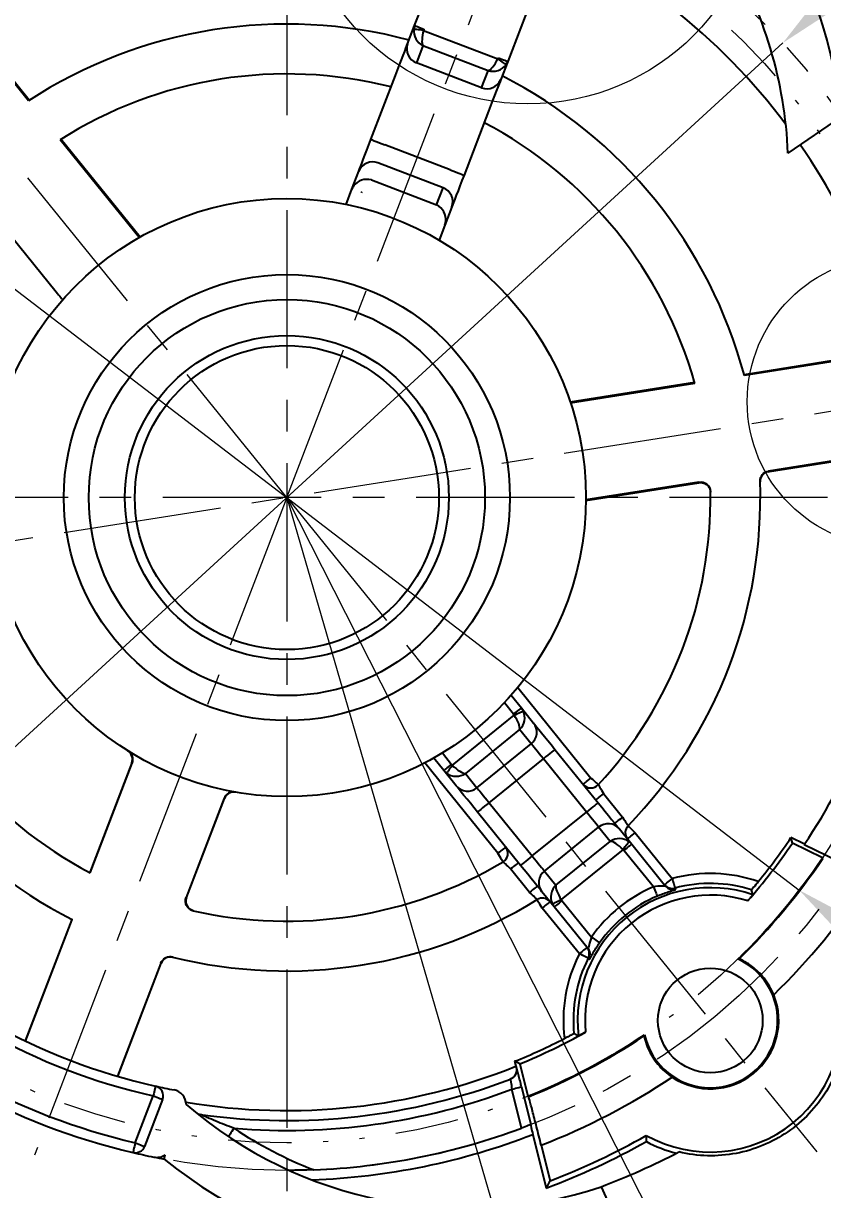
# Model space of a CAD drawing. Header units: millimetres. Extents: x 2517 to 6633, y 792 to 3241.
# Drawn here: x 3353.6 to 3369.64, y 991.24 to 1014.65 of the extents above; entities that cross this region are included whole.
import ezdxf

# ---------------------------------------------------------------- set-up
doc = ezdxf.new("R2010")
doc.units = ezdxf.units.MM
doc.linetypes.add('CENTER', pattern=[50.8, 31.75, -6.35, 6.35, -6.35])
doc.linetypes.add('DIVIDE', pattern=[31.75, 12.7, -6.35, 0, -6.35, 0, -6.35])
for name, color, linetype, lineweight in [('中心线', 1, 'CENTER', 9), ('双点划线', 5, 'DIVIDE', 9), ('实线', 7, 'Continuous', 25), ('尺寸标注', 2, 'Continuous', 9)]:
    doc.layers.add(name, color=color, linetype=linetype, lineweight=lineweight)
doc.styles.add('st', font='txt.shx')
doc.dimstyles.new('2st', dxfattribs={"dimscale": 0.5, "dimtxt": 2.5, "dimasz": 2.5, "dimexe": 1.25, "dimexo": 0, "dimtad": 1, "dimtoh": 1, "dimdec": 1, "dimlfac": 0.5, "dimdsep": 46, "dimtxsty": 'st', "dimcen": 0, "dimclrd": 256, "dimclre": 256, "dimclrt": 3, "dimadec": 0, "dimazin": 2, "dimtfac": 1, "dimtdec": 1, "dimtofl": 0, "dimtmove": 0, "dimatfit": 1, "dimfxl": 1, "dimlwd": -1, "dimlwe": -1, "dimarcsym": 0})
doc.dimstyles.new('st', dxfattribs={"dimscale": 0.5, "dimtxt": 2.5, "dimasz": 2.5, "dimexe": 1.25, "dimexo": 0, "dimtad": 1, "dimtoh": 1, "dimdsep": 46, "dimtxsty": 'st', "dimcen": 0, "dimclrd": 256, "dimclre": 256, "dimclrt": 3, "dimadec": 3, "dimazin": 2, "dimtfac": 1, "dimtmove": 0, "dimatfit": 1, "dimfxl": 1, "dimlwd": -1, "dimlwe": -1, "dimarcsym": 0})

# ---------------------------------------------------------------- blocks, each defined once
blk = doc.blocks.new('*D301')
at = {"layer": 'Defpoints', "color": 0, "ltscale": 0.1, "transparency": 16777216}
for p in [(3358.889, 1031.219), (3365.061, 1029.884), (3367.979, 1028.812), (3358.889, 1005.13), (3358.889, 977.906)]:
    blk.add_point(p, dxfattribs=at)
at = {"layer": '尺寸标注', "ltscale": 0.1, "transparency": 16777216}
blk.add_line((3367.979, 1028.812), (3368.255, 1029.531), dxfattribs=at)
blk.add_arc((3358.889, 1005.13), 25.512, 71.8076, 87.1924, dxfattribs=at)
for points in [[(3360.133, 1030.403), (3360.143, 1030.82), (3358.889, 1030.642)], [(3366.924, 1029.563), (3366.784, 1029.17), (3368.031, 1028.947)]]:
    blk.add_solid(points, dxfattribs=at)
at = {"layer": '尺寸标注', "color": 3, "ltscale": 0.1, "transparency": 16777216, "insert": (3363.423, 1031.188), "char_height": 1.25, "attachment_point": 5, "rotation": 350.1286, "style": 'st'}
blk.add_mtext('21°', dxfattribs=at)
blk = doc.blocks.new('*D308')
at = {"layer": 'Defpoints', "color": 0, "ltscale": 0.1, "transparency": 16777216}
for p in [(3349.709, 1031.79), (3367.979, 1028.812), (3350.519, 1015.466), (3358.889, 1005.13), (3358.889, 1005.13)]:
    blk.add_point(p, dxfattribs=at)
at = {"layer": '中心线', "ltscale": 0.1, "transparency": 16777216}
for p, q in [((3367.979, 1028.812), (3369.217, 1032.037)), ((3350.519, 1015.466), (3340.751, 1027.528))]:
    blk.add_line(p, q, dxfattribs=at)
blk.add_arc((3358.889, 1005.13), 28.196, 71.5403, 126.4597, dxfattribs=at)
for points in [[(3367.887, 1032.071), (3367.746, 1031.679), (3368.993, 1031.453)], [(3342.26, 1027.643), (3342.005, 1027.972), (3341.144, 1027.043)]]:
    blk.add_solid(points, dxfattribs=at)
at = {"layer": '中心线', "color": 3, "ltscale": 0.1, "transparency": 16777216, "insert": (3355.489, 1034.065), "char_height": 1.25, "attachment_point": 5, "rotation": 6.7014, "style": 'st'}
blk.add_mtext('60°', dxfattribs=at)
blk = doc.blocks.new('*D309')
at = {"layer": 'Defpoints', "color": 0, "ltscale": 0.1, "transparency": 16777216}
for p in [(3368.84, 1014.252), (3348.937, 996.008)]:
    blk.add_point(p, dxfattribs=at)
at = {"layer": '尺寸标注', "ltscale": 0.1, "transparency": 16777216}
for p, q in [((3369.762, 1015.097), (3378.157, 1022.793)), ((3378.157, 1022.793), (3381.803, 1022.793)), ((3348.937, 996.008), (3368.84, 1014.252)), ((3348.016, 995.163), (3347.094, 994.318))]:
    blk.add_line(p, q, dxfattribs=at)
for points in [[(3369.621, 1015.25), (3369.903, 1014.943), (3368.84, 1014.252)], [(3347.875, 995.317), (3348.156, 995.01), (3348.937, 996.008)]]:
    blk.add_solid(points, dxfattribs=at)
at = {"layer": '尺寸标注', "color": 3, "ltscale": 0.1, "transparency": 16777216, "insert": (3380.136, 1023.73), "char_height": 1.25, "attachment_point": 5, "style": 'st'}
blk.add_mtext('∅27', dxfattribs=at)
blk = doc.blocks.new('*D315')
at = {"layer": 'Defpoints', "color": 0, "ltscale": 0.1, "transparency": 16777216}
for p in [(3358.889, 1005.13), (3369.565, 984.083)]:
    blk.add_point(p, dxfattribs=at)
at = {"layer": '尺寸标注', "ltscale": 0.1, "transparency": 16777216}
for p, q in [((3358.889, 1005.13), (3369.565, 984.083)), ((3370.13, 982.968), (3371.757, 979.761)), ((3371.757, 979.761), (3377.069, 979.761))]:
    blk.add_line(p, q, dxfattribs=at)
blk.add_solid([(3370.316, 983.062), (3369.944, 982.874), (3369.565, 984.083)], dxfattribs=at)
at = {"layer": '尺寸标注', "color": 3, "ltscale": 0.1, "transparency": 16777216, "insert": (3374.569, 980.699), "char_height": 1.25, "attachment_point": 5, "style": 'st'}
blk.add_mtext('R23.6', dxfattribs=at)
blk = doc.blocks.new('*D316')
at = {"layer": 'Defpoints', "color": 0, "ltscale": 0.1, "transparency": 16777216}
for p in [(3358.889, 1005.13), (3365.231, 983.334)]:
    blk.add_point(p, dxfattribs=at)
at = {"layer": '尺寸标注', "ltscale": 0.1, "transparency": 16777216}
for p, q in [((3358.889, 1005.13), (3365.231, 983.334)), ((3365.58, 982.134), (3367.349, 976.054)), ((3367.349, 976.054), (3372.661, 976.054))]:
    blk.add_line(p, q, dxfattribs=at)
blk.add_solid([(3365.78, 982.192), (3365.38, 982.075), (3365.231, 983.334)], dxfattribs=at)
at = {"layer": '尺寸标注', "color": 3, "ltscale": 0.1, "transparency": 16777216, "insert": (3370.161, 976.991), "char_height": 1.25, "attachment_point": 5, "style": 'st'}
blk.add_mtext('R22.7', dxfattribs=at)
blk = doc.blocks.new('*D414')
at = {"layer": 'Defpoints', "color": 0, "ltscale": 0.1, "transparency": 16777216}
for p in [(3348.61, 1013.007), (3369.168, 997.253)]:
    blk.add_point(p, dxfattribs=at)
at = {"layer": '尺寸标注', "ltscale": 0.1, "transparency": 16777216}
for p, q in [((3347.618, 1013.767), (3346.626, 1014.528)), ((3348.61, 1013.007), (3369.168, 997.253)), ((3370.16, 996.493), (3379.494, 989.34)), ((3379.494, 989.34), (3386.81, 989.34))]:
    blk.add_line(p, q, dxfattribs=at)
for points in [[(3347.744, 1013.933), (3347.491, 1013.602), (3348.61, 1013.007)], [(3370.286, 996.658), (3370.033, 996.327), (3369.168, 997.253)]]:
    blk.add_solid(points, dxfattribs=at)
at = {"layer": '尺寸标注', "color": 3, "ltscale": 0.1, "transparency": 16777216, "insert": (3383.308, 990.688), "char_height": 1.25, "attachment_point": 5, "style": 'st'}
blk.add_mtext('%%c26{}{\\H0.71x;\\C3;\\S+0.03^  0;}', dxfattribs=at)

msp = doc.modelspace()

# ---------------------------------------------------------------- linework, layer by layer
at = {"layer": '中心线', "ltscale": 0.1}
for p, q in [((3358.8888, 1031.219), (3358.8888, 977.906)), ((3358.8888, 1005.13), (3367.9794, 1028.812)), ((3358.8888, 1005.13), (3350.5188, 1015.4661)), ((3372.608, 1007.3029), (3341.4506, 1002.3681)), ((3384.9778, 1005.13), (3326.5746, 1005.13)), ((3358.8888, 1005.13), (3353.8235, 991.9345)), ((3358.8888, 1005.13), (3369.5202, 992.0013))]:
    msp.add_line(p, q, dxfattribs=at)
msp.add_circle((3358.8888, 1005.13), 13.5, dxfattribs=at)
at = {"layer": '双点划线', "ltscale": 0.1}
msp.add_circle((3358.8888, 1005.13), 12.95, dxfattribs=at)
at = {"layer": '实线'}
for p, q in [((3361.4526, 1014.5994), (3361.8879, 1015.7334)), ((3353.7059, 1013.0916), (3352.0627, 1015.1208)), ((3353.7206, 1013.1012), (3352.0772, 1015.1306)), ((3363.755, 1015.0167), (3363.3197, 1013.8827)), ((3361.3119, 1014.233), (3361.4526, 1014.5994)), ((3361.6331, 1014.5033), (3363.1213, 1013.9321)), ((3361.6194, 1014.1969), (3361.4877, 1013.8538)), ((3362.9264, 1013.6951), (3361.6194, 1014.1969)), ((3362.7947, 1013.3521), (3361.4877, 1013.8538)), ((3363.3197, 1013.8827), (3363.1791, 1013.5163)), ((3360.5757, 1012.315), (3361.0686, 1013.599)), ((3362.7947, 1013.3521), (3362.9264, 1013.6951)), ((3362.9357, 1012.8823), (3362.4428, 1011.5983)), ((3370.0145, 1012.7765), (3368.9431, 1012.0402)), ((3355.9274, 1010.3483), (3354.339, 1012.3098)), ((3355.9428, 1010.357), (3354.3538, 1012.3192)), ((3362.1628, 1011.7058), (3360.8557, 1012.2075)), ((3362.0237, 1011.3435), (3360.7167, 1011.8452)), ((3360.1917, 1011.3146), (3360.3323, 1011.681)), ((3360.585, 1011.5022), (3361.892, 1011.0005)), ((3360.0753, 1011.0115), (3360.1917, 1011.3146)), ((3361.892, 1011.0005), (3362.0237, 1011.3435)), ((3352.9263, 1010.904), (3354.2609, 1009.2559)), ((3362.1995, 1010.9643), (3362.0588, 1010.5979)), ((3362.0588, 1010.5979), (3361.9425, 1010.2948)), ((3370.6425, 1008.0041), (3368.0632, 1007.5956)), ((3370.6466, 1007.9871), (3368.0678, 1007.5786)), ((3367.0694, 1007.4382), (3364.5756, 1007.0432)), ((3367.0741, 1007.4212), (3364.5812, 1007.0264)), ((3370.9543, 1006.0427), (3368.5517, 1005.6622)), ((3368.5747, 1005.6517), (3370.9553, 1006.0287)), ((3364.8884, 1005.0678), (3367.1569, 1005.4271)), ((3367.1567, 1005.4413), (3364.8886, 1005.082)), ((3363.521, 1001.3165), (3364.9898, 999.5027)), ((3363.4379, 1000.7835), (3363.2527, 1001.0122)), ((3363.389, 1001.1617), (3363.5933, 1000.9093)), ((3362.2125, 999.759), (3363.4513, 1000.7622)), ((3363.5933, 1000.9093), (3363.8403, 1000.6044)), ((3363.5591, 1000.4749), (3362.4711, 999.5939)), ((3363.7903, 1000.1894), (3363.5591, 1000.4749)), ((3362.0092, 1000.0053), (3362.1945, 999.7766)), ((3362.7023, 999.3083), (3363.7903, 1000.1894)), ((3364.2677, 1000.0766), (3365.1332, 999.0077)), ((3355.7783, 999.8078), (3354.9333, 997.6065)), ((3354.9427, 997.6015), (3355.7874, 999.802)), ((3363.1247, 997.9923), (3361.6558, 999.8062)), ((3362.0391, 999.6507), (3361.8347, 999.903)), ((3362.9465, 999.0068), (3364.0345, 999.8878)), ((3364.9001, 998.8189), (3364.0345, 999.8878)), ((3362.286, 999.3457), (3362.0391, 999.6507)), ((3362.4711, 999.5939), (3362.7023, 999.3083)), ((3357.6284, 999.0954), (3356.8653, 997.1075)), ((3356.8758, 997.1051), (3357.639, 999.0935)), ((3365.2441, 999.1887), (3365.6251, 998.7182)), ((3362.9465, 999.0068), (3363.8121, 997.9379)), ((3363.579, 997.7491), (3362.7134, 998.818)), ((3363.8121, 997.9379), (3364.9001, 998.8189)), ((3364.0563, 997.6363), (3365.1443, 998.5174)), ((3365.3756, 998.2318), (3365.1443, 998.5174)), ((3365.5606, 998.48), (3365.8076, 998.175)), ((3365.8788, 998.4048), (3366.6224, 997.4866)), ((3364.2875, 997.3508), (3365.3756, 998.2318)), ((3365.8076, 998.175), (3366.4886, 997.334)), ((3369.0327, 998.1963), (3369.003, 998.3079)), ((3369.2752, 998.1751), (3369.003, 998.3079)), ((3369.6344, 997.9028), (3369.0327, 998.1963)), ((3369.2703, 998.1678), (3370.177, 997.7256)), ((3365.6341, 998.0667), (3364.3953, 997.0635)), ((3366.2433, 997.3191), (3365.6522, 998.0491)), ((3369.639, 997.8859), (3369.6344, 997.9028)), ((3363.7599, 997.2078), (3363.3789, 997.6783)), ((3364.0563, 997.6363), (3364.2875, 997.3508)), ((3364.2533, 996.9163), (3364.0063, 997.2213)), ((3364.4087, 997.0422), (3364.9999, 996.3122)), ((3364.7572, 995.9762), (3364.0137, 996.8944)), ((3364.9343, 996.0753), (3364.2533, 996.9163)), ((3354.5727, 996.667), (3353.6369, 994.2292)), ((3353.6464, 994.2246), (3354.5822, 996.6623)), ((3356.3592, 995.7889), (3355.4874, 993.5179)), ((3355.4976, 993.5149), (3356.3695, 995.7863)), ((3367.9633, 995.8728), (3367.9404, 995.8688)), ((3366.057, 994.3291), (3366.0656, 994.3506)), ((3363.459, 993.8184), (3363.4834, 993.7204)), ((3363.5619, 993.7661), (3363.459, 993.8184)), ((3363.4897, 993.695), (3363.4963, 993.6975)), ((3363.5619, 993.7661), (3363.7239, 993.1165)), ((3363.5978, 992.478), (3363.403, 993.2594)), ((3363.597, 993.3078), (3363.7861, 992.5496)), ((3355.8468, 992.1826), (3356.2087, 993.1255)), ((3356.3954, 993.0539), (3356.0335, 992.1109)), ((3363.7394, 993.1086), (3363.7239, 993.1165)), ((3363.825, 992.3502), (3364.093, 991.2752)), ((3363.9917, 992.1327), (3364.1691, 991.4209)), ((3356.4286, 991.8561), (3356.4443, 991.9408)), ((3365.1921, 991.2986), (3365.7312, 990.1157))]:
    msp.add_line(p, q, dxfattribs=at)
at = {"layer": '实线', "flags": 128}
for points in [[(3361.6331, 1014.5033), (3361.5959, 1014.5081), (3361.5599, 1014.5128), (3361.5266, 1014.5171), (3361.4971, 1014.5209), (3361.4724, 1014.5241), (3361.4534, 1014.5266), (3361.4408, 1014.5282), (3361.4351, 1014.5289)], [(3361.4526, 1014.5994), (3361.4562, 1014.598), (3361.4668, 1014.594), (3361.484, 1014.5873), (3361.5073, 1014.5784), (3361.5356, 1014.5676), (3361.5678, 1014.5552), (3361.6029, 1014.5417), (3361.6393, 1014.5277)], [(3361.0686, 1013.599), (3361.1099, 1013.7068), (3361.1502, 1013.8117), (3361.1882, 1013.9107), (3361.2229, 1014.0012), (3361.2535, 1014.0807), (3361.2789, 1014.1469), (3361.2986, 1014.1982), (3361.3119, 1014.233)], [(3363.2855, 1013.8186), (3363.2808, 1013.8219), (3363.2704, 1013.8291), (3363.2546, 1013.84), (3363.2342, 1013.8541), (3363.2097, 1013.871), (3363.182, 1013.8901), (3363.1522, 1013.9107), (3363.1213, 1013.9321)], [(3363.133, 1013.9544), (3363.1694, 1013.9404), (3363.2045, 1013.9269), (3363.2368, 1013.9145), (3363.265, 1013.9037), (3363.2883, 1013.8948), (3363.3055, 1013.8881), (3363.3161, 1013.8841), (3363.3197, 1013.8827)], [(3363.1791, 1013.5163), (3363.1657, 1013.4815), (3363.146, 1013.4302), (3363.1206, 1013.3639), (3363.0901, 1013.2845), (3363.0554, 1013.194), (3363.0174, 1013.095), (3362.9771, 1012.9901), (3362.9357, 1012.8823)], [(3360.3323, 1011.681), (3360.3457, 1011.7159), (3360.3654, 1011.7671), (3360.3908, 1011.8334), (3360.4213, 1011.9128), (3360.456, 1012.0033), (3360.494, 1012.1024), (3360.5343, 1012.2072), (3360.5757, 1012.315)], [(3360.5757, 1012.315), (3360.5811, 1012.3129), (3360.597, 1012.3068), (3360.6229, 1012.2969), (3360.6577, 1012.2835), (3360.7001, 1012.2672), (3360.7486, 1012.2486), (3360.8011, 1012.2285), (3360.8557, 1012.2075)], [(3362.1628, 1011.7058), (3362.2174, 1011.6848), (3362.2699, 1011.6646), (3362.3184, 1011.6461), (3362.3608, 1011.6298), (3362.3956, 1011.6164), (3362.4215, 1011.6065), (3362.4375, 1011.6003), (3362.4428, 1011.5983)], [(3362.4428, 1011.5983), (3362.4015, 1011.4905), (3362.3612, 1011.3856), (3362.3232, 1011.2866), (3362.2885, 1011.1961), (3362.258, 1011.1166), (3362.2325, 1011.0504), (3362.2128, 1010.9991), (3362.1995, 1010.9643)], [(3363.4379, 1000.7835), (3363.4682, 1000.808), (3363.4974, 1000.8317), (3363.5243, 1000.8534), (3363.5478, 1000.8725), (3363.5672, 1000.8881), (3363.5815, 1000.8998), (3363.5904, 1000.9069), (3363.5933, 1000.9093)], [(3363.4513, 1000.7622), (3363.4853, 1000.7783), (3363.518, 1000.7938), (3363.5484, 1000.8082), (3363.5753, 1000.821), (3363.5978, 1000.8316), (3363.6151, 1000.8398), (3363.6265, 1000.8452), (3363.6317, 1000.8477)], [(3363.8403, 1000.6044), (3363.8638, 1000.5754), (3363.8983, 1000.5327), (3363.943, 1000.4775), (3363.9966, 1000.4114), (3364.0576, 1000.3361), (3364.1243, 1000.2536), (3364.195, 1000.1663), (3364.2677, 1000.0766)], [(3364.0345, 999.8878), (3363.993, 999.9391), (3363.9526, 999.989), (3363.9145, 1000.0361), (3363.8796, 1000.0791), (3363.849, 1000.1169), (3363.8235, 1000.1484), (3363.8038, 1000.1728), (3363.7903, 1000.1894)], [(3364.2677, 1000.0766), (3364.2632, 1000.073), (3364.2499, 1000.0622), (3364.2284, 1000.0448), (3364.1994, 1000.0213), (3364.1641, 999.9927), (3364.1238, 999.9601), (3364.08, 999.9246), (3364.0345, 999.8878)], [(3362.0391, 999.6507), (3362.042, 999.6531), (3362.0509, 999.6603), (3362.0652, 999.6719), (3362.0846, 999.6876), (3362.1081, 999.7066), (3362.135, 999.7284), (3362.1642, 999.752), (3362.1945, 999.7766)], [(3362.2125, 999.759), (3362.1897, 999.7292), (3362.1677, 999.7004), (3362.1473, 999.6737), (3362.1293, 999.65), (3362.1142, 999.6302), (3362.1026, 999.615), (3362.0949, 999.6049), (3362.0914, 999.6003)], [(3362.7134, 998.818), (3362.6407, 998.9077), (3362.57, 998.995), (3362.5033, 999.0774), (3362.4423, 999.1527), (3362.3887, 999.2189), (3362.3441, 999.2741), (3362.3095, 999.3167), (3362.286, 999.3457)], [(3362.7023, 999.3083), (3362.7157, 999.2918), (3362.7355, 999.2674), (3362.761, 999.2359), (3362.7916, 999.1981), (3362.8265, 999.155), (3362.8646, 999.1079), (3362.905, 999.058), (3362.9465, 999.0068)], [(3364.8344, 999.3768), (3364.8374, 999.3792), (3364.8462, 999.3864), (3364.8606, 999.398), (3364.8799, 999.4137), (3364.9035, 999.4327), (3364.9303, 999.4545), (3364.9595, 999.4781), (3364.9898, 999.5027)], [(3364.9898, 999.5027), (3365.0185, 999.4762), (3365.0461, 999.4508), (3365.0715, 999.4273), (3365.0938, 999.4068), (3365.112, 999.3899), (3365.1256, 999.3774), (3365.134, 999.3697), (3365.1368, 999.3671)], [(3365.0887, 999.0628), (3365.0916, 999.0652), (3365.1005, 999.0724), (3365.1149, 999.084), (3365.1342, 999.0997), (3365.1577, 999.1187), (3365.1846, 999.1405), (3365.2138, 999.1641), (3365.2441, 999.1887)], [(3362.9465, 999.0068), (3362.9011, 998.9699), (3362.8573, 998.9345), (3362.817, 998.9019), (3362.7817, 998.8733), (3362.7527, 998.8498), (3362.7311, 998.8323), (3362.7179, 998.8216), (3362.7134, 998.818)], [(3365.1332, 999.0077), (3365.1288, 999.0041), (3365.1155, 998.9934), (3365.094, 998.9759), (3365.065, 998.9524), (3365.0296, 998.9238), (3364.9893, 998.8912), (3364.9456, 998.8558), (3364.9001, 998.8189)], [(3365.1332, 999.0077), (3365.2059, 998.918), (3365.2766, 998.8307), (3365.3434, 998.7483), (3365.4043, 998.6729), (3365.4579, 998.6068), (3365.5026, 998.5516), (3365.5371, 998.509), (3365.5606, 998.48)], [(3365.1443, 998.5174), (3365.1309, 998.5339), (3365.1112, 998.5583), (3365.0856, 998.5898), (3365.055, 998.6276), (3365.0202, 998.6707), (3364.982, 998.7178), (3364.9416, 998.7677), (3364.9001, 998.8189)], [(3365.4697, 998.5923), (3365.4726, 998.5947), (3365.4815, 998.6019), (3365.4959, 998.6135), (3365.5152, 998.6292), (3365.5387, 998.6482), (3365.5656, 998.67), (3365.5948, 998.6936), (3365.6251, 998.7182)], [(3365.7234, 998.2789), (3365.7264, 998.2813), (3365.7352, 998.2885), (3365.7496, 998.3001), (3365.7689, 998.3158), (3365.7925, 998.3349), (3365.8194, 998.3566), (3365.8485, 998.3802), (3365.8788, 998.4048)], [(3365.7347, 998.5435), (3365.7375, 998.5408), (3365.7457, 998.5329), (3365.759, 998.5201), (3365.7769, 998.5028), (3365.7988, 998.4818), (3365.8237, 998.4579), (3365.8507, 998.4318), (3365.8788, 998.4048)], [(3365.6341, 998.0667), (3365.6569, 998.0965), (3365.6789, 998.1253), (3365.6993, 998.152), (3365.7174, 998.1757), (3365.7325, 998.1955), (3365.7441, 998.2107), (3365.7518, 998.2208), (3365.7553, 998.2254)], [(3365.8076, 998.175), (3365.8046, 998.1726), (3365.7958, 998.1654), (3365.7814, 998.1538), (3365.7621, 998.1381), (3365.7385, 998.1191), (3365.7116, 998.0973), (3365.6825, 998.0737), (3365.6522, 998.0491)], [(3363.2801, 998.1182), (3363.2771, 998.1157), (3363.2683, 998.1086), (3363.2539, 998.0969), (3363.2346, 998.0813), (3363.211, 998.0622), (3363.1841, 998.0405), (3363.155, 998.0168), (3363.1247, 997.9923)], [(3363.2267, 997.8203), (3363.2248, 997.8236), (3363.219, 997.8334), (3363.2095, 997.8493), (3363.1968, 997.8707), (3363.1814, 997.8967), (3363.1637, 997.9265), (3363.1446, 997.9587), (3363.1247, 997.9923)], [(3363.8121, 997.9379), (3363.7666, 997.9011), (3363.7229, 997.8656), (3363.6826, 997.833), (3363.6472, 997.8044), (3363.6182, 997.7809), (3363.5967, 997.7635), (3363.5834, 997.7527), (3363.579, 997.7491)], [(3363.8121, 997.9379), (3363.8536, 997.8866), (3363.894, 997.8367), (3363.9322, 997.7896), (3363.967, 997.7466), (3363.9976, 997.7088), (3364.0231, 997.6773), (3364.0429, 997.6529), (3364.0563, 997.6363)], [(3363.5344, 997.8042), (3363.5314, 997.8017), (3363.5225, 997.7946), (3363.5082, 997.7829), (3363.4888, 997.7673), (3363.4653, 997.7482), (3363.4384, 997.7265), (3363.4093, 997.7028), (3363.3789, 997.6783)], [(3364.0063, 997.2213), (3363.9828, 997.2503), (3363.9483, 997.293), (3363.9036, 997.3482), (3363.8501, 997.4143), (3363.7891, 997.4896), (3363.7223, 997.5721), (3363.6516, 997.6593), (3363.579, 997.7491)], [(3366.467, 997.3607), (3366.47, 997.3631), (3366.4788, 997.3703), (3366.4932, 997.3819), (3366.5125, 997.3976), (3366.536, 997.4167), (3366.5629, 997.4384), (3366.5921, 997.462), (3366.6224, 997.4866)], [(3366.6224, 997.4866), (3366.6324, 997.4491), (3366.6421, 997.413), (3366.651, 997.3798), (3366.6588, 997.3506), (3366.6652, 997.3265), (3366.67, 997.3086), (3366.673, 997.2974), (3366.6741, 997.2934)], [(3363.9154, 997.3337), (3363.9124, 997.3312), (3363.9035, 997.3241), (3363.8892, 997.3124), (3363.8698, 997.2968), (3363.8463, 997.2777), (3363.8194, 997.256), (3363.7903, 997.2323), (3363.7599, 997.2078)], [(3366.2433, 997.3191), (3366.2585, 997.2834), (3366.2732, 997.249), (3366.2867, 997.2173), (3366.2985, 997.1895), (3366.3082, 997.1666), (3366.3155, 997.1495), (3366.3201, 997.1389), (3366.3217, 997.1351)], [(3366.6741, 997.2934), (3366.6764, 997.2904), (3366.6856, 997.2784), (3366.6948, 997.2664)], [(3368.2401, 997.1615), (3368.2255, 997.2135), (3368.2125, 997.2592)], [(3364.0137, 996.8944), (3363.9931, 996.9276), (3363.9733, 996.9594), (3363.955, 996.9888), (3363.939, 997.0145), (3363.9258, 997.0356), (3363.9161, 997.0513), (3363.9101, 997.061), (3363.908, 997.0642)], [(3364.1691, 997.0203), (3364.1661, 997.0179), (3364.1573, 997.0107), (3364.1429, 996.9991), (3364.1236, 996.9834), (3364.1, 996.9643), (3364.0732, 996.9426), (3364.044, 996.919), (3364.0137, 996.8944)], [(3364.2149, 996.978), (3364.2201, 996.9805), (3364.2316, 996.9859), (3364.2488, 996.9941), (3364.2713, 997.0047), (3364.2983, 997.0175), (3364.3286, 997.0319), (3364.3614, 997.0474), (3364.3953, 997.0635)], [(3364.4087, 997.0422), (3364.3784, 997.0177), (3364.3492, 996.994), (3364.3224, 996.9723), (3364.2988, 996.9532), (3364.2795, 996.9376), (3364.2651, 996.9259), (3364.2563, 996.9188), (3364.2533, 996.9163)], [(3364.9999, 996.3122), (3365.0317, 996.2899), (3365.0622, 996.2684), (3365.0904, 996.2486), (3365.1152, 996.2313), (3365.1355, 996.217), (3365.1507, 996.2063), (3365.1602, 996.1996), (3365.1636, 996.1973)], [(3364.9127, 996.1021), (3364.9097, 996.0997), (3364.9008, 996.0925), (3364.8865, 996.0809), (3364.8672, 996.0652), (3364.8436, 996.0461), (3364.8167, 996.0244), (3364.7876, 996.0008), (3364.7572, 995.9762)], [(3364.9355, 995.8855), (3364.9318, 995.8874), (3364.9215, 995.8926), (3364.9049, 995.901), (3364.8827, 995.9123), (3364.8558, 995.926), (3364.8251, 995.9417), (3364.7918, 995.9586), (3364.7572, 995.9762)], [(3364.9576, 995.8596), (3364.9551, 995.8625), (3364.9453, 995.874), (3364.9355, 995.8855)], [(3364.7389, 994.3263), (3364.6911, 994.3513), (3364.6491, 994.3736)], [(3356.2523, 993.3207), (3356.2515, 993.317), (3356.249, 993.3059), (3356.245, 993.2878), (3356.2395, 993.2636), (3356.2329, 993.234), (3356.2254, 993.2002), (3356.2172, 993.1636), (3356.2087, 993.1255)], [(3363.403, 993.2594), (3363.4406, 993.2688), (3363.4769, 993.2778), (3363.5103, 993.2861), (3363.5396, 993.2935), (3363.5638, 993.2995), (3363.5818, 993.304), (3363.593, 993.3068), (3363.597, 993.3078)], [(3356.2087, 993.1255), (3356.2452, 993.1116), (3356.2802, 993.0981), (3356.3125, 993.0857), (3356.3408, 993.0749), (3356.364, 993.0659), (3356.3812, 993.0593), (3356.3919, 993.0552), (3356.3954, 993.0539)], [(3357.828, 992.4744), (3357.8063, 992.4419), (3357.7855, 992.4107), (3357.7663, 992.382), (3357.7495, 992.3567), (3357.7357, 992.336), (3357.7255, 992.3207), (3357.7191, 992.3112), (3357.717, 992.308)], [(3355.8468, 992.1826), (3355.8378, 992.1446), (3355.8293, 992.1081), (3355.8213, 992.0744), (3355.8144, 992.0449), (3355.8087, 992.0207), (3355.8045, 992.0027), (3355.8019, 991.9916), (3355.801, 991.9879)], [(3355.8468, 992.1826), (3355.8832, 992.1686), (3355.9182, 992.1551), (3355.9505, 992.1428), (3355.9788, 992.1319), (3356.002, 992.123), (3356.0193, 992.1164), (3356.0299, 992.1123), (3356.0335, 992.1109)], [(3364.1691, 991.4209), (3364.1539, 991.3917), (3364.093, 991.2752)]]:
    msp.add_lwpolyline(points, dxfattribs=at)
at = {"layer": '实线'}
for centre, radius in [((3358.8888, 1005.13), 6), ((3358.8888, 1005.13), 4.475), ((3358.8888, 1005.13), 3.975), ((3358.8888, 1005.13), 3.25), ((3358.8888, 1005.13), 3.05), ((3367.3846, 994.6385), 1.05)]:
    msp.add_circle(centre, radius, dxfattribs=at)
for centre, radius, start, end in [((3358.8888, 1005.13), 21, 71.98834, 66.01166), ((3360.0722, 1011.7033), 10, 6.16078, 62.64538), ((3357.8433, 1005.6928), 15.746, 21.11776, 49.10218), ((3360.3505, 1011.6831), 8.6, 2.37989, 30.86527), ((3358.8888, 1005.13), 12.5, 36.78509, 51.9335), ((3358.8888, 1005.13), 9.5, 75.04233, 123.06352), ((3361.5895, 1014.1314), 0.2956, 159.88157, 249.85493), ((3358.8888, 1005.13), 8.5, 75.75633, 122.36214), ((3358.8888, 1005.13), 9.5, 14.93648, 62.95767), ((3362.9048, 1013.6265), 0.2956, 248.14504, 338.11845), ((3358.8888, 1005.13), 8.5, 15.63786, 62.24367), ((3358.8888, 1005.13), 12.5, 20.53696, 34.5), ((3360.6066, 1011.5708), 0.2956, 68.14484, 158.11868), ((3361.9219, 1011.066), 0.2956, 339.88149, 69.85507), ((3358.8575, 1005.3275), 9.7, 1.89397, 1.97731), ((3358.8888, 1005.13), 9.5, 316.10634, 1.97659), ((3358.8575, 1005.3275), 8.3, 0.68735, 0.78518), ((3358.8888, 1005.13), 8.5, 317.31286, 0.78433), ((3358.8888, 1005.13), 12.5, 326.15283, 349.5), ((3358.8888, 1005.13), 8.5, 197.31286, 242.33845), ((3358.8888, 1005.13), 9.5, 196.10634, 243.04235), ((3363.6077, 1000.4219), 0.2956, 308.14498, 38.11855), ((3355.5916, 999.8795), 0.2, 338.99277, 57.86922), ((3355.6007, 999.8737), 0.2, 338.99292, 57.96893), ((3359.0754, 1005.0584), 6.2, 237.87266, 237.97243), ((3362.5129, 999.5353), 0.2956, 219.88133, 309.85505), ((3364.9898, 999.5027), 0.2, 219, 317.31286), ((3357.8151, 999.0237), 0.2, 80.03082, 159.00731), ((3358.7021, 1005.2017), 6.2, 260.02757, 260.12734), ((3365.3338, 998.2904), 0.2956, 39.88157, 129.85494), ((3365.8788, 998.4048), 0.2, 136.10634, 219), ((3358.8888, 1005.13), 12.2873, 318.80875, 325.6461), ((3358.8888, 1005.13), 12.2, 320.83497, 326), ((3363.1247, 997.9923), 0.2, 300.68714, 39), ((3358.8888, 1005.13), 12.95, 314.34441, 326.07644), ((3358.8888, 1005.13), 8.5, 257.21567, 300.68714), ((3358.8888, 1005.13), 12.9632, 314.42896, 326.02578), ((3364.2389, 997.4038), 0.2956, 128.14492, 218.11859), ((3367.3846, 994.6385), 2.9483, 70.93132, 104.98226), ((3358.8888, 1005.13), 13.9631, 314.39068, 326.56438), ((3367.3846, 994.6385), 2.664, 71.26858, 186.73142), ((3367.3846, 994.6385), 2.9134, 113.06197, 144.93803), ((3366.6224, 997.4866), 0.2, 219.0009, 284.98462), ((3366.6441, 997.4598), 0.2, 219.00171, 241.39682), ((3366.6441, 997.4598), 0.2, 241.39819, 284.71036), ((3367.3846, 994.6385), 2.7483, 72.46781, 104.98226), ((3358.8888, 1005.13), 9.5, 256.02341, 301.89366), ((3357.0625, 997.0334), 0.2, 158.99776, 257.28332), ((3358.7021, 1005.2017), 8.3, 257.21482, 257.28872), ((3364.0137, 996.8944), 0.2, 39, 121.89366), ((3367.3846, 994.6385), 2.514, 72.63017, 185.36983), ((3367.3846, 994.6385), 2.7134, 113.06197, 144.93803), ((3364.7573, 995.9762), 0.2, 333.01515, 38.99937), ((3364.7789, 995.9495), 0.2, 358.95417, 39.00031), ((3358.7021, 1005.2017), 9.7, 256.02269, 256.08574), ((3356.5562, 995.7147), 0.2, 76.08988, 159.00584), ((3367.3846, 994.6385), 2.9483, 153.01774, 187.06868), ((3367.3846, 994.6385), 2.7483, 153.01774, 185.53219), ((3364.7789, 995.9495), 0.2, 333.29171, 358.95339), ((3367.3846, 994.6385), 1.35, 192.31351, 65.68649), ((3367.3846, 994.6385), 2.6409, 240.90239, 17.09761), ((3367.3846, 994.6385), 1.3718, 236.01278, 21.98722), ((3358.8888, 1005.13), 12.3, 240.58503, 257.41497), ((3358.8888, 1005.13), 12.1, 240.58503, 257.41497), ((3358.8888, 1005.13), 12.2873, 292.3539, 299.19125), ((3358.8888, 1005.13), 12.2, 292, 297.16503), ((3358.8888, 1005.13), 12.95, 291.92356, 303.65559), ((3358.8888, 1005.13), 12.9632, 291.97422, 303.57104), ((3358.8888, 1005.13), 12.3, 260.53172, 291.93454), ((3363.3022, 993.6491), 0.2, 329.57958, 14.00116), ((3358.8888, 1005.13), 13.3, 241.22181, 256.77819), ((3358.8888, 1005.13), 12.5, 262.04029, 291.02766), ((3363.3022, 993.6491), 0.2, 291.02772, 329.57996), ((3358.8888, 1005.13), 13.9631, 291.43562, 303.60932), ((3358.8888, 1005.13), 13.5, 241.22181, 256.77819), ((3356.2087, 993.1255), 0.2, 339, 77.41497), ((3358.8888, 1005.13), 12.1, 257.41497, 259.21948), ((3356.5694, 992.9489), 0.3, 0.71421, 79.21948), ((3358.8888, 1005.13), 12.7, 265.20873, 290.82111), ((3362.4888, 999.4627), 8.6, 229.19934, 288.32049), ((3357.1855, 992.9485), 0.2, 230.85016, 262.04029), ((3362.4888, 999.4627), 8.4, 236.29862, 248.62042), ((3358.8888, 1005.13), 13.7, 272.10878, 291.11927), ((3358.8888, 1005.13), 13.5, 272.28354, 290.41514), ((3358.8888, 1005.13), 14.6909, 291.06533, 299.39878), ((3379.6994, 992.3671), 13.5992, 180.15248, 180.6773), ((3355.8468, 992.1826), 0.2, 256.77819, 339), ((3358.8888, 1005.13), 14.8, 290.58769, 299.16511), ((3367.3846, 994.6385), 2.75, 242.18095, 255.66922), ((3358.8888, 1005.13), 13.5, 256.77819, 258.59407), ((3356.2783, 992.1907), 0.3, 258.59407, 303.58116), ((3358.8888, 1005.13), 13.5, 258.59407, 259.5), ((3362.6999, 999.6452), 10, 231.16078, 287.64538)]:
    msp.add_arc(centre, radius, start, end, dxfattribs=at)
for centre, major_axis, ratio, start_param, end_param in [((3361.7237, 1014.4686), (-0.1679, 0.259), 0.9162457, 0.8329813, 2.1587989), ((3361.7326, 1014.4919), (0.2801, -0.1075), 0.9903538, 3.1415927, 3.3865713), ((3361.7326, 1014.4919), (0.0369, 0.0962), 0.9701425, 1.5707963, 1.815775), ((3361.7237, 1014.4686), (0.0822, 0.2897), 0.3210395, 1.5418432, 2.8676609), ((3363.0307, 1013.9668), (0.1327, 0.2703), 0.3210395, 3.4155244, 4.7413421), ((3363.0307, 1013.9668), (0.2981, 0.0801), 0.9162457, 4.1243864, 5.450204), ((3363.0397, 1013.9902), (-0.0369, -0.0962), 0.9701425, 1.3258177, 1.5707963), ((3363.0397, 1013.9902), (0.2801, -0.1075), 0.9903538, 6.0382066, 6.2831853), ((3360.4807, 1011.2305), (0.2981, 0.0801), 0.9162457, 0.9827937, 2.3086114), ((3360.4717, 1011.2071), (0.2801, -0.1075), 0.9903538, 2.896614, 3.1415927), ((3360.4717, 1011.2071), (0.0369, 0.0962), 0.9701425, 1.3258177, 1.5707963), ((3361.7877, 1010.7288), (-0.1679, 0.259), 0.9162457, 3.9745739, 5.3003916), ((3361.7788, 1010.7054), (0.2801, -0.1075), 0.9903538, 0, 0.2449787), ((3363.3602, 1000.7206), (0.0649, -0.0801), 0.9701425, 1.3258177, 1.5707963), ((3363.3759, 1000.7011), (-0.1677, 0.2501), 0.3210395, 3.4155244, 4.7413421), ((3363.3759, 1000.7011), (0.0797, 0.2982), 0.9162457, 4.1243864, 5.450204), ((3363.3602, 1000.7206), (0.2331, 0.1888), 0.9903538, 6.0382066, 6.2831853), ((3362.2722, 999.8395), (-0.0649, 0.0801), 0.9701425, 1.5707963, 1.815775), ((3362.2722, 999.8395), (0.2331, 0.1888), 0.9903538, 3.1415927, 3.3865713), ((3362.2879, 999.8201), (0.3083, 0.0159), 0.9162457, 3.9745739, 5.3003916), ((3362.2879, 999.8201), (-0.2097, 0.216), 0.3210395, 1.5418432, 2.8676609), ((3365.5587, 998.0056), (0.3083, 0.0159), 0.9162457, 0.8329813, 2.1587989), ((3365.5587, 998.0056), (-0.2097, 0.216), 0.3210395, 4.6834359, 6.0092535), ((3365.5744, 997.9862), (0.2331, 0.1888), 0.9903538, 0, 0.2449787), ((3365.5744, 997.9862), (0.0649, -0.0801), 0.9701425, 1.5707963, 1.815775), ((3364.4707, 997.1246), (0.0797, 0.2982), 0.9162457, 0.9827937, 2.3086114), ((3364.4707, 997.1246), (-0.1677, 0.2501), 0.3210395, 0.2739318, 1.5997494), ((3364.4864, 997.1051), (0.2331, 0.1888), 0.9903538, 2.896614, 3.1415927), ((3364.4864, 997.1051), (-0.0649, 0.0801), 0.9701425, 1.3258177, 1.5707963)]:
    msp.add_ellipse(centre, major_axis=major_axis, ratio=ratio, start_param=start_param, end_param=end_param, dxfattribs=at)
for points, knots in [([(3366.8701, 1019.0725), (3367.5511, 1018.6131), (3368.1965, 1018.1022), (3369.1029, 1017.2641), (3369.3947, 1016.9729), (3369.9565, 1016.3673), (3370.2271, 1016.0522), (3370.9992, 1015.0795), (3371.4581, 1014.399), (3372.0616, 1013.3415), (3372.2486, 1012.9829), (3372.5077, 1012.4374), (3372.5906, 1012.2542), (3372.749, 1011.8857), (3372.8253, 1011.6987), (3372.8967, 1011.5138)], [0, 0, 0, 0, 0.25, 0.25, 0.375, 0.375, 0.5, 0.5, 0.75, 0.75, 0.875, 0.875, 0.9375, 0.9375, 1, 1, 1, 1]), ([(3372.7202, 1011.4334), (3372.2077, 1012.7615), (3371.5108, 1014.0373), (3370.4151, 1015.5092), (3370.1841, 1015.798), (3369.7041, 1016.3574), (3369.4548, 1016.6282), (3368.6806, 1017.4133), (3368.1292, 1017.9), (3367.5463, 1018.3469)], [0, 0, 0, 0, 0.5, 0.5, 0.625, 0.625, 0.75, 0.75, 1, 1, 1, 1]), ([(3354.2609, 1009.2559), (3354.2943, 1009.2146), (3354.3274, 1009.1744), (3354.3755, 1009.117), (3354.3902, 1009.1003), (3354.3908, 1009.101)], [0, 0, 0, 0, 0.5, 0.5, 1, 1, 1, 1]), ([(3368.3831, 1005.4577), (3368.3814, 1005.5063), (3368.3982, 1005.5549), (3368.4592, 1005.6289), (3368.5036, 1005.6546), (3368.5517, 1005.6622)], [0, 0, 0, 0, 0.5, 0.5, 1, 1, 1, 1]), ([(3368.5522, 1005.6481), (3368.4932, 1005.6389), (3368.4476, 1005.6052), (3368.3935, 1005.5307), (3368.3821, 1005.4885), (3368.3835, 1005.4474)], [0, 0, 0, 0, 0.5, 0.5, 1, 1, 1, 1]), ([(3367.1567, 1005.4413), (3367.2137, 1005.4503), (3367.2734, 1005.4333), (3367.3604, 1005.3599), (3367.3872, 1005.3041), (3367.388, 1005.2464)], [0, 0, 0, 0, 0.5, 0.5, 1, 1, 1, 1]), ([(3367.1834, 1005.4295), (3367.2478, 1005.431), (3367.3044, 1005.4007), (3367.3721, 1005.3252), (3367.3875, 1005.2802), (3367.3881, 1005.2355)], [0, 0, 0, 0, 0.5, 0.5, 1, 1, 1, 1]), ([(3365.1368, 999.3671), (3365.1368, 999.3671), (3365.1489, 999.3466), (3365.1886, 999.2802), (3365.2161, 999.2346), (3365.2441, 999.1887)], [0, 0, 0, 0, 0.5, 0.5, 1, 1, 1, 1]), ([(3357.8633, 999.2183), (3357.807, 999.2281), (3357.7557, 999.2128), (3357.6806, 999.1646), (3357.6541, 999.1309), (3357.639, 999.0935)], [0, 0, 0, 0, 0.5, 0.5, 1, 1, 1, 1]), ([(3365.6251, 998.7182), (3365.6534, 998.6726), (3365.6814, 998.6279), (3365.7223, 998.563), (3365.7347, 998.5435), (3365.7347, 998.5435)], [0, 0, 0, 0, 0.5, 0.5, 1, 1, 1, 1]), ([(3363.3789, 997.6783), (3363.3398, 997.7153), (3363.3011, 997.7514), (3363.2442, 997.8042), (3363.2267, 997.8203), (3363.2267, 997.8203)], [0, 0, 0, 0, 0.5, 0.5, 1, 1, 1, 1]), ([(3368.3478, 997.425), (3368.3134, 997.3829), (3368.2796, 997.3417), (3368.2284, 997.2794), (3368.2123, 997.2597), (3368.2125, 997.2592)], [0, 0, 0, 0, 0.5, 0.5, 1, 1, 1, 1]), ([(3363.908, 997.0642), (3363.908, 997.0642), (3363.8915, 997.0804), (3363.8366, 997.1338), (3363.7986, 997.1707), (3363.7599, 997.2078)], [0, 0, 0, 0, 0.5, 0.5, 1, 1, 1, 1]), ([(3366.4886, 997.334), (3366.4893, 997.3331), (3366.4532, 997.3347), (3366.3594, 997.3326), (3366.3013, 997.3285), (3366.2433, 997.3191)], [0, 0, 0, 0, 0.5, 0.5, 1, 1, 1, 1]), ([(3366.3217, 997.1351), (3366.3565, 997.1494), (3366.4327, 997.1808), (3366.5365, 997.2173), (3366.6052, 997.239), (3366.6246, 997.2448), (3366.626, 997.2452)], [0, 0, 0, 0, 0.2938925, 0.6440823, 0.9757203, 1, 1, 1, 1]), ([(3366.626, 997.2452), (3366.6453, 997.251), (3366.6858, 997.2631), (3366.6917, 997.2652), (3366.6948, 997.2664)], [0, 0, 0, 0, 0.4767698, 1, 1, 1, 1]), ([(3357.0079, 996.8407), (3356.9516, 996.8535), (3356.9025, 996.8914), (3356.8488, 996.9918), (3356.8446, 997.0536), (3356.8653, 997.1075)], [0, 0, 0, 0, 0.5, 0.5, 1, 1, 1, 1]), ([(3368.2401, 997.1615), (3368.2401, 997.1613), (3368.2384, 997.159), (3368.235, 997.1548), (3368.2316, 997.1506), (3368.2264, 997.1445), (3368.2201, 997.1369), (3368.2136, 997.1291), (3368.2056, 997.1196), (3368.1967, 997.1093), (3368.1873, 997.0982), (3368.1767, 997.0859), (3368.1658, 997.0732), (3368.1559, 997.0617), (3368.1455, 997.0498), (3368.1351, 997.0379)], [0, 0, 0, 0, 0.00004759373, 0.00004759373, 0.00004759373, 0.00009510557, 0.00009510557, 0.00009510557, 0.00014386629, 0.00014386629, 0.00014386629, 0.00019591639, 0.00019591639, 0.00019591639, 0.00024289214, 0.00024289214, 0.00024289214, 0.00024289214]), ([(3364.9999, 996.3122), (3364.9786, 996.2575), (3364.9627, 996.2019), (3364.941, 996.1101), (3364.9351, 996.0744), (3364.9343, 996.0753)], [0, 0, 0, 0, 0.5, 0.5, 1, 1, 1, 1]), ([(3364.9817, 995.9027), (3364.9819, 995.9032), (3364.9896, 995.9172), (3365.0247, 995.9807), (3365.0855, 996.0823), (3365.1377, 996.1591), (3365.1636, 996.1973)], [0, 0, 0, 0, 0.0105881, 0.3477199, 0.6762923, 1, 1, 1, 1]), ([(3356.3592, 995.7889), (3356.3766, 995.8343), (3356.4109, 995.8724), (3356.4964, 995.9169), (3356.547, 995.923), (3356.5943, 995.9113)], [0, 0, 0, 0, 0.5, 0.5, 1, 1, 1, 1]), ([(3364.9576, 995.8596), (3364.9581, 995.8602), (3364.9597, 995.8622), (3364.9728, 995.8865), (3364.9817, 995.9027)], [0, 0, 0, 0, 0.3279313, 1, 1, 1, 1]), ([(3368.6566, 995.1522), (3368.6317, 995.2138), (3368.6028, 995.2724), (3368.5377, 995.384), (3368.5011, 995.4372), (3368.3878, 995.5805), (3368.305, 995.6578), (3368.1555, 995.7732), (3368.0887, 995.8121), (3367.993, 995.8622), (3367.9653, 995.8731), (3367.9633, 995.8728)], [0, 0, 0, 0, 0.125, 0.125, 0.25, 0.25, 0.5, 0.5, 0.75, 0.75, 1, 1, 1, 1]), ([(3364.8816, 994.4033), (3364.8457, 994.3833), (3364.8104, 994.3639), (3364.7563, 994.3349), (3364.7393, 994.3261), (3364.7389, 994.3263)], [0, 0, 0, 0, 0.5, 0.5, 1, 1, 1, 1]), ([(3364.6491, 994.3736), (3364.6486, 994.3739), (3364.6259, 994.3622), (3364.5548, 994.3253), (3364.5071, 994.3005), (3364.4587, 994.2757)], [0, 0, 0, 0, 0.5, 0.5, 1, 1, 1, 1]), ([(3366.057, 994.3291), (3366.0563, 994.3272), (3366.0613, 994.2975), (3366.0902, 994.1938), (3366.1146, 994.12), (3366.1959, 993.9508), (3366.2544, 993.8534), (3366.4094, 993.6664), (3366.5073, 993.5755), (3366.6177, 993.5011)], [0, 0, 0, 0, 0.25, 0.25, 0.5, 0.5, 0.75, 0.75, 1, 1, 1, 1]), ([(3370.0956, 994.302), (3370.0708, 994.1081), (3370.0258, 993.9201), (3369.8968, 993.5558), (3369.8133, 993.3818), (3369.6148, 993.0589), (3369.4985, 992.9076), (3369.2368, 992.6324), (3369.0937, 992.5104), (3368.7845, 992.2974), (3368.6164, 992.2056), (3368.2678, 992.0603), (3368.0873, 992.0061), (3367.7144, 991.9356), (3367.5204, 991.9196), (3367.1367, 991.9291), (3366.9454, 991.9538), (3366.7546, 992.0001)], [0, 0, 0, 0, 0.125, 0.125, 0.25, 0.25, 0.375, 0.375, 0.5, 0.5, 0.625, 0.625, 0.75, 0.75, 0.875, 0.875, 1, 1, 1, 1]), ([(3363.4897, 993.695), (3363.5042, 993.6371), (3363.4909, 993.5821), (3363.4429, 993.5029), (3363.408, 993.4755), (3363.369, 993.4605)], [0, 0, 0, 0, 0.5, 0.5, 1, 1, 1, 1]), ([(3363.5183, 993.6179), (3363.5124, 993.6404), (3363.5001, 993.687), (3363.4976, 993.6939), (3363.4963, 993.6975)], [0, 0, 0, 0, 0.4829072, 1, 1, 1, 1]), ([(3363.374, 993.4624), (3363.3749, 993.4628), (3363.3785, 993.4402), (3363.3892, 993.3647), (3363.3961, 993.3125), (3363.403, 993.2594)], [0, 0, 0, 0, 0.5, 0.5, 1, 1, 1, 1]), ([(3363.597, 993.3078), (3363.5895, 993.3378), (3363.5711, 993.4116), (3363.544, 993.5183), (3363.5245, 993.5946), (3363.5187, 993.6165), (3363.5183, 993.6179)], [0, 0, 0, 0, 0.2494368, 0.6140342, 0.9761578, 1, 1, 1, 1]), ([(3363.9917, 992.1327), (3363.9598, 992.2607), (3363.9283, 992.3861), (3363.8687, 992.6213), (3363.8412, 992.7291), (3363.7713, 992.9996), (3363.7422, 993.1072), (3363.7394, 993.1086)], [0, 0, 0, 0, 0.25, 0.25, 0.5, 0.5, 1, 1, 1, 1]), ([(3357.828, 992.4744), (3357.7048, 992.5198), (3357.583, 992.5675), (3357.4038, 992.642), (3357.3447, 992.6673), (3357.2604, 992.7043), (3357.2326, 992.7166), (3357.1831, 992.7389), (3357.1578, 992.7504), (3357.1578, 992.7504)], [0, 0, 0, 0, 0.5, 0.5, 0.75, 0.75, 0.875, 0.875, 1, 1, 1, 1]), ([(3363.7861, 992.5496), (3363.7856, 992.5495), (3363.7649, 992.5414), (3363.6956, 992.5147), (3363.6472, 992.4963), (3363.5978, 992.478)], [0, 0, 0, 0, 0.5, 0.5, 1, 1, 1, 1]), ([(3363.7779, 992.5464), (3363.7774, 992.5463), (3363.7824, 992.5247), (3363.7998, 992.4522), (3363.8122, 992.4017), (3363.825, 992.3502)], [0, 0, 0, 0, 0.5, 0.5, 1, 1, 1, 1]), ([(3359.4267, 991.6407), (3359.3323, 991.637), (3359.2392, 991.6343), (3359.1026, 991.6316), (3359.0576, 991.631), (3358.998, 991.6304), (3358.9792, 991.6303), (3358.9487, 991.6301), (3358.9377, 991.6301), (3358.9377, 991.6301)], [0, 0, 0, 0, 0.5, 0.5, 0.75, 0.75, 0.875, 0.875, 1, 1, 1, 1])]:
    msp.add_open_spline(points, degree=3, knots=knots, dxfattribs=at)
for points in [[(3368.5522, 1005.6481), (3368.5597, 1005.6493), (3368.5672, 1005.6505), (3368.5747, 1005.6517)], [(3367.1834, 1005.4295), (3367.1745, 1005.4293), (3367.1656, 1005.4285), (3367.1569, 1005.4271)], [(3354.9333, 997.6065), (3354.9333, 997.6065), (3354.9333, 997.6064), (3354.9333, 997.6064)], [(3354.9427, 997.6015), (3354.9427, 997.6015), (3354.9427, 997.6015), (3354.9427, 997.6015)], [(3354.5727, 996.667), (3354.5727, 996.6671), (3354.5727, 996.6671), (3354.5727, 996.667)], [(3354.5822, 996.6623), (3354.5821, 996.6623), (3354.5821, 996.6623), (3354.5821, 996.6623)], [(3363.4834, 993.7204), (3363.4855, 993.7119), (3363.4876, 993.7034), (3363.4897, 993.695)], [(3365.1921, 991.2986), (3365.7221, 991.5031), (3366.244, 991.7371), (3366.7546, 992.0001)]]:
    msp.add_open_spline(points, degree=3, dxfattribs=at)
at = {"layer": '尺寸标注', "ltscale": 0.1}
for centre, radius in [((3363.7267, 1017.7334), 4.706), ((3371.0373, 1007.0542), 2.9124)]:
    msp.add_circle(centre, radius, dxfattribs=at)

# ---------------------------------------------------------------- dimensions: what is measured, and where the dimension line sits
at = {"layer": '中心线', "ltscale": 0.1}
dim = msp.add_angular_dim_2l(base=(3349.709, 1031.79), line1=((3358.8888, 1005.13), (3350.5188, 1015.4661)), line2=((3358.8888, 1005.13), (3367.9794, 1028.812)), dimstyle='2st', dxfattribs=at)
dim.commit()
dim.dimension.update_dxf_attribs({"geometry": '*D308', "text_midpoint": (3355.5984, 1033.1335), "dimtype": 162})
at = {"layer": '尺寸标注', "ltscale": 0.1}
dim = msp.add_angular_dim_2l(base=(3365.0606, 1029.8841), line1=((3358.8888, 1031.219), (3358.8888, 977.906)), line2=((3358.8888, 1005.13), (3367.9794, 1028.812)), dimstyle='st', dxfattribs=at)
dim.commit()
dim.dimension.update_dxf_attribs({"geometry": '*D301', "text_midpoint": (3363.2625, 1030.2642), "dimtype": 162})
dim = msp.add_diameter_dim_2p(p1=(3348.9371, 996.0078), p2=(3368.8404, 1014.2522), dimstyle='st', dxfattribs=at)
dim.commit()
dim.dimension.update_dxf_attribs({"geometry": '*D309', "text_midpoint": (3380.1364, 1022.7926), "dimtype": 163})
dim = msp.add_diameter_dim_2p(p1=(3348.6099, 1013.0071), p2=(3369.1676, 997.253), text='%%c26{}{\\H0.71x;\\C3;\\S+0.03^  0;}', dimstyle='st', override={"dimtp": 0.03, "dimtm": 0, "dimtdec": 2, "dimtzin": 8}, dxfattribs=at)
dim.commit()
dim.dimension.update_dxf_attribs({"geometry": '*D414', "text_midpoint": (3383.3082, 989.3398), "dimtype": 163})
for mpoint, picture, middle in [((3369.5645, 984.0827), '*D315', (3374.5691, 979.7611)), ((3365.2306, 983.3339), '*D316', (3370.1614, 976.0536))]:
    dim = msp.add_radius_dim(center=(3358.8888, 1005.13), mpoint=mpoint, dimstyle='st', override={"dimtol": 0, "dimlim": 0, "dimtp": 0, "dimtm": 0, "dimtfac": 1, "dimtdec": 1, "dimtolj": 0, "dimtzin": 8}, dxfattribs=at)
    dim.commit()
    dim.dimension.update_dxf_attribs({"geometry": picture, "text_midpoint": middle, "dimtype": 164})

doc.saveas('drawing.dxf')
